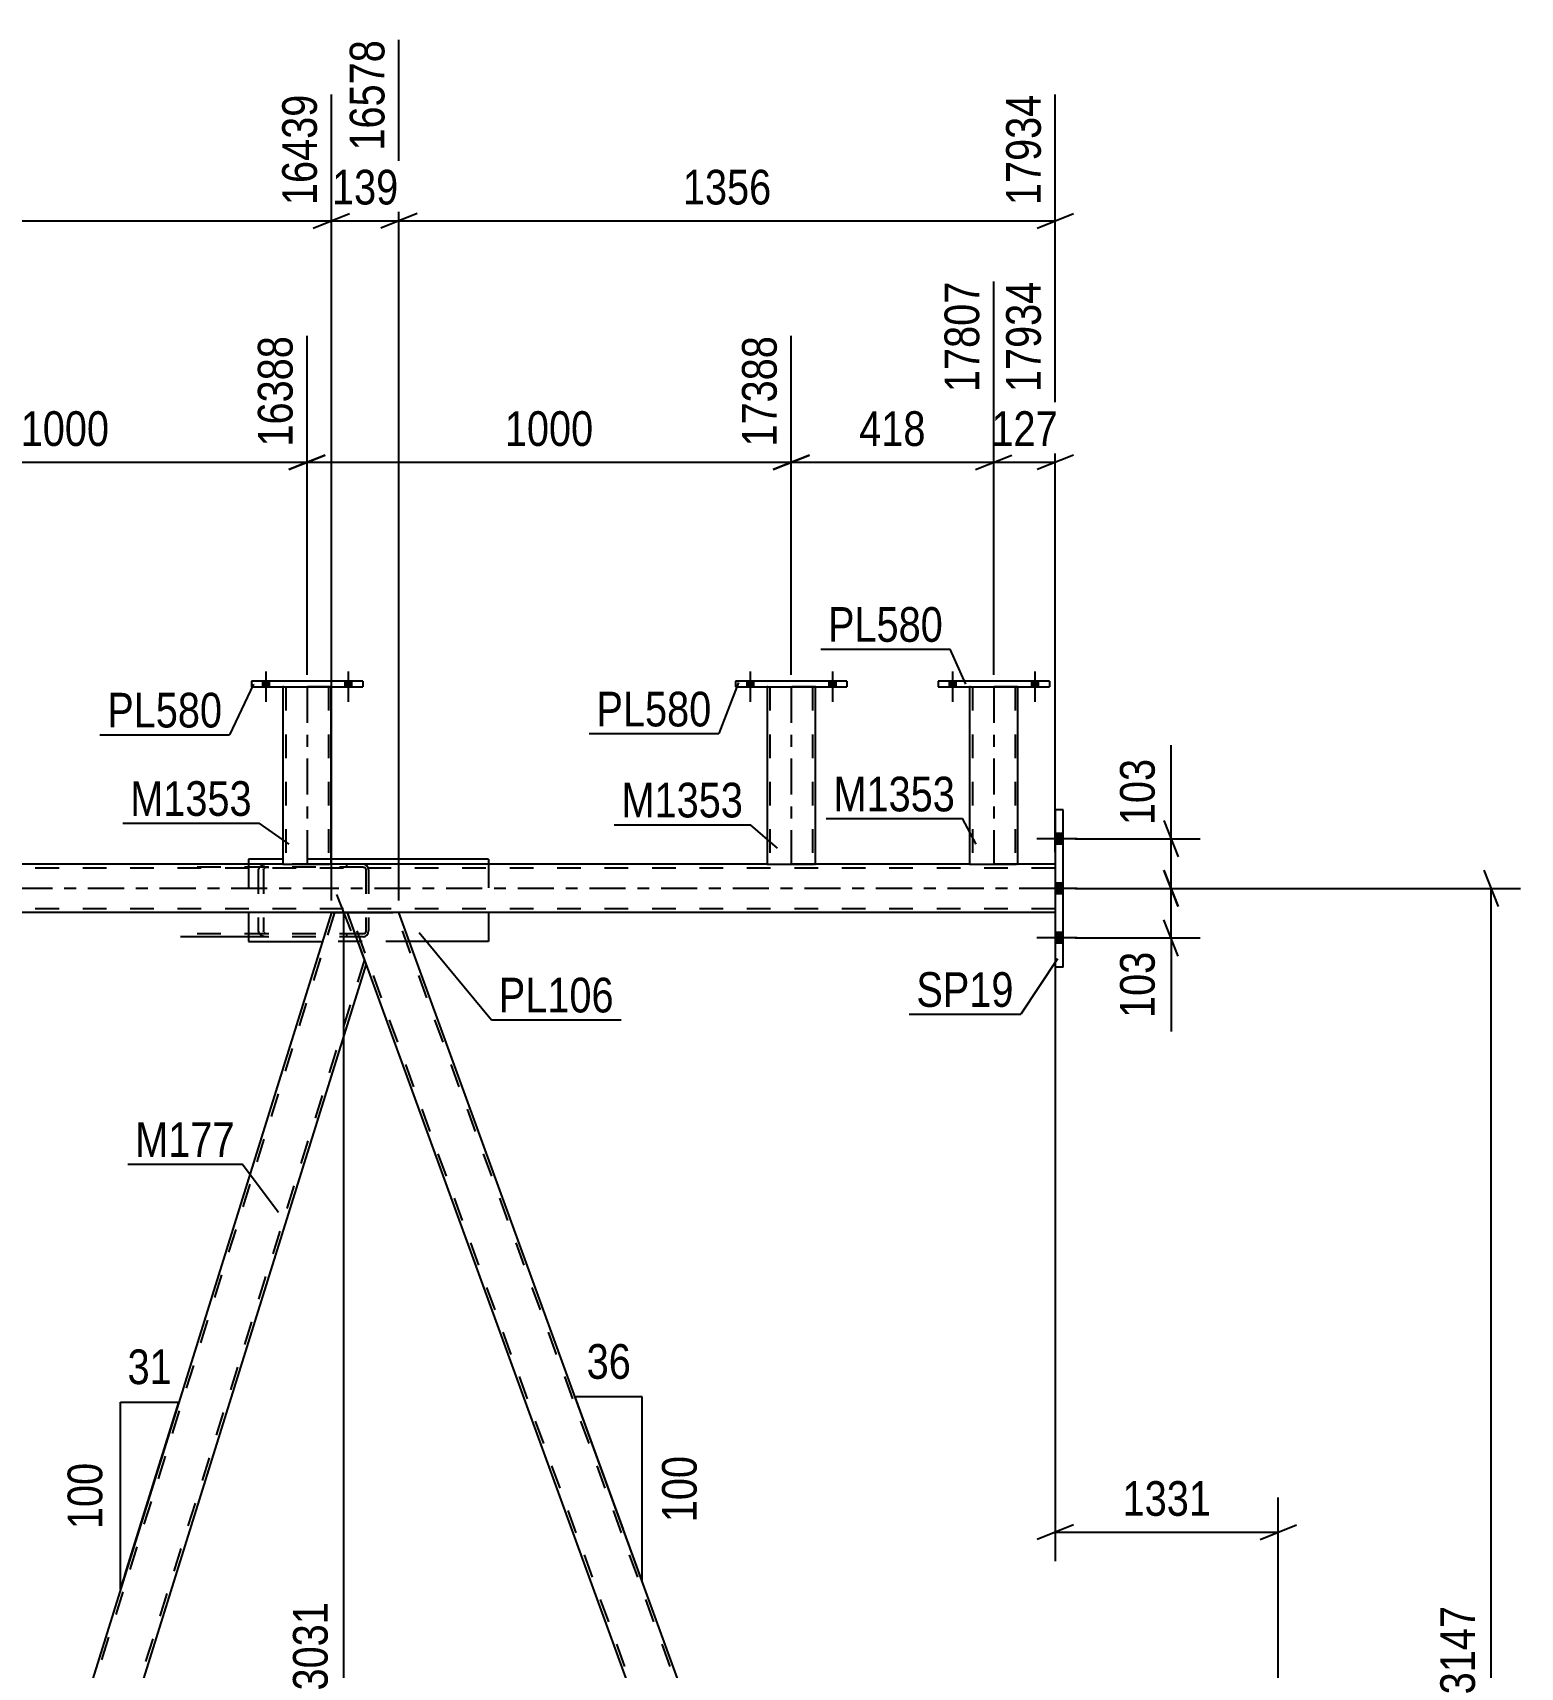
# Model space of a CAD drawing. Header units: millimetres. Extents: x -832 to 357, y -842 to -1.
# Drawn here: x -166.2 to -43.3, y -716.3 to -581.2 of the extents above; entities that cross this region are included whole.
import ezdxf

# ---------------------------------------------------------------- set-up
doc = ezdxf.new("R2010")
doc.units = ezdxf.units.MM
doc.linetypes.add('DXK_LINE_DOT2', pattern=[3.9198, 1.9599, -1.9599])
doc.linetypes.add('DXK_LINE_DOT3', pattern=[5.9187, 2.979, -0.9799, 0.9799, -0.9799])
doc.styles.add('Arial Narrow', font='ARIALN.TTF', dxfattribs={"height": 0.2})

# ---------------------------------------------------------------- blocks, each defined once
blk = doc.blocks.new('Part-570388851-6828 - 6452')
at = {"color": 2, "linetype": 'Continuous'}
for p, q in [((-91.42, -634.8), (-91.42, -635.28)), ((-82.22, -634.8), (-91.42, -634.8)), ((-91.42, -635.28), (-82.22, -635.28)), ((-82.22, -634.8), (-82.22, -635.28))]:
    blk.add_line(p, q, dxfattribs=at)
blk = doc.blocks.new('Part-570388851-6492 - 6452')
at = {"color": 7, "linetype": 'DXK_LINE_DOT2'}
for p, q in [((-138.91, -649.92), (-154, -649.92)), ((-138.91, -650.16), (-154, -650.16)), ((-147.54, -650.27), (-147.59, -650.4)), ((-147.59, -650.4), (-147.59, -655.44)), ((-147.53, -650.22), (-147.54, -650.27)), ((-147.16, -650.4), (-147.12, -650.31)), ((-147.16, -650.4), (-147.16, -655.44)), ((-146.72, -649.92), (-147.05, -649.96)), ((-146.89, -650.18), (-146.72, -650.16)), ((-140.26, -650.16), (-140.26, -649.92)), ((-138.74, -649.96), (-138.91, -649.92)), ((-138.91, -650.16), (-138.82, -650.18)), ((-138.82, -650.18), (-138.75, -650.23)), ((-138.75, -650.23), (-138.7, -650.31)), ((-138.6, -650.06), (-138.74, -649.96)), ((-138.7, -650.31), (-138.69, -650.4)), ((-138.69, -650.4), (-138.69, -655.44)), ((-138.5, -650.22), (-138.6, -650.06)), ((-138.47, -650.4), (-138.5, -650.22)), ((-138.47, -650.4), (-138.47, -655.44)), ((-138.91, -655.68), (-154, -655.68)), ((-138.91, -655.92), (-148.39, -655.92)), ((-147.59, -655.44), (-147.53, -655.63)), ((-147.12, -655.54), (-147.16, -655.44)), ((-147.05, -655.89), (-146.72, -655.92)), ((-146.72, -655.68), (-146.89, -655.67)), ((-140.26, -655.92), (-140.26, -655.68)), ((-138.82, -655.67), (-138.91, -655.68)), ((-138.91, -655.92), (-138.74, -655.89)), ((-138.75, -655.61), (-138.82, -655.67)), ((-138.7, -655.54), (-138.75, -655.61)), ((-138.74, -655.89), (-138.6, -655.78)), ((-138.69, -655.44), (-138.7, -655.54)), ((-138.6, -655.78), (-138.5, -655.63)), ((-138.5, -655.63), (-138.47, -655.44))]:
    blk.add_line(p, q, dxfattribs=at)
at = {"color": 2, "linetype": 'Continuous'}
blk.add_line((-148.39, -655.92), (-154, -655.92), dxfattribs=at)
at = {"color": 7, "linetype": 'DXK_LINE_DOT2'}
for centre, radius, start, end in [((-146.92, -650.77), 0.817, 99.5223, 138.0732), ((-146.82, -650.59), 0.408, 99.5223, 138.0732), ((-146.92, -655.08), 0.817, 221.9269, 260.4778), ((-146.82, -655.26), 0.408, 221.9269, 260.4778)]:
    blk.add_arc(centre, radius, start, end, dxfattribs=at)
blk = doc.blocks.new('Part-570388851-6575 - 6452')
at = {"color": 2, "linetype": 'Continuous'}
for p, q in [((-148.15, -634.8), (-148.15, -635.28)), ((-138.95, -634.8), (-148.15, -634.8)), ((-148.15, -635.28), (-138.95, -635.28)), ((-138.95, -634.8), (-138.95, -635.28))]:
    blk.add_line(p, q, dxfattribs=at)
blk = doc.blocks.new('Part-570388851-6640 - 6452')
at = {"color": 2, "linetype": 'Continuous'}
for p, q in [((-148.39, -649.52), (-148.39, -649.92)), ((-145.55, -649.52), (-148.39, -649.52)), ((-128.55, -649.52), (-141.55, -649.52)), ((-128.55, -649.52), (-128.55, -649.92)), ((-148.39, -653.92), (-148.39, -656.32)), ((-128.55, -653.92), (-128.55, -656.32)), ((-148.39, -656.32), (-142.28, -656.32)), ((-128.55, -656.32), (-135.09, -656.32))]:
    blk.add_line(p, q, dxfattribs=at)
at = {"color": 7, "linetype": 'DXK_LINE_DOT2'}
for p, q in [((-141.55, -649.52), (-145.55, -649.52)), ((-148.39, -649.92), (-148.39, -653.92)), ((-128.55, -649.92), (-128.55, -653.92)), ((-135.09, -656.32), (-142.28, -656.32))]:
    blk.add_line(p, q, dxfattribs=at)
blk = doc.blocks.new('Part-570388851-6768 - 6452')
at = {"color": 2, "linetype": 'Continuous'}
for p, q in [((-141.54, -653.92), (-178.24, -771.67)), ((-141.54, -653.92), (-141.5, -653.92)), ((-141.5, -653.92), (-140.22, -653.92)), ((-138.94, -657.43), (-140.22, -653.92)), ((-138.67, -658.17), (-138.94, -657.43)), ((-138.67, -658.17), (-175.13, -775.14)), ((-176.97, -775.14), (-178.24, -771.67))]:
    blk.add_line(p, q, dxfattribs=at)
at = {"color": 7, "linetype": 'DXK_LINE_DOT2'}
for p, q in [((-141.28, -653.92), (-178.1, -772.05)), ((-138.81, -657.8), (-175.38, -775.14)), ((-138.67, -658.17), (-138.84, -657.71)), ((-175.13, -775.14), (-176.97, -775.14))]:
    blk.add_line(p, q, dxfattribs=at)
blk = doc.blocks.new('Part-570388851-6784 - 6452')
at = {"color": 2, "linetype": 'Continuous'}
for p, q in [((-140.22, -653.92), (-140.18, -653.92)), ((-140.18, -653.92), (-136.47, -653.92)), ((-135.96, -653.92), (-136.47, -653.92)), ((-91.84, -775.14), (-135.96, -653.92)), ((-96.1, -775.14), (-138.67, -658.17))]:
    blk.add_line(p, q, dxfattribs=at)
at = {"color": 7, "linetype": 'DXK_LINE_DOT2'}
for p, q in [((-138.67, -658.17), (-140.22, -653.92)), ((-95.84, -775.14), (-139.96, -653.92)), ((-92.1, -775.14), (-136.22, -653.92)), ((-136, -653.92), (-136.11, -653.92)), ((-135.96, -653.92), (-136, -653.92)), ((-96.1, -775.14), (-91.84, -775.14))]:
    blk.add_line(p, q, dxfattribs=at)
blk = doc.blocks.new('Bolt-570388851-6823 - 6452')
at = {"linetype": 'Continuous'}
for points in [[(-89.94, -634.8), (-90.5, -634.8), (-90.5, -635.28), (-89.94, -635.28)], [(-89.94, -634.8), (-90.5, -634.8), (-90.5, -635.28), (-89.94, -635.28)], [(-83.14, -634.8), (-83.7, -634.8), (-83.7, -635.28), (-83.14, -635.28)], [(-83.14, -634.8), (-83.7, -634.8), (-83.7, -635.28), (-83.14, -635.28)]]:
    blk.add_hatch(color=1, dxfattribs=at).paths.add_polyline_path(points)
at = {"color": 1, "linetype": 'Continuous'}
for p, q in [((-90.22, -634), (-90.22, -636.52)), ((-90.22, -634), (-90.22, -636.52)), ((-83.42, -634), (-83.42, -636.52)), ((-83.42, -634), (-83.42, -636.52)), ((-90.5, -634.8), (-90.5, -635.28)), ((-90.5, -634.8), (-90.5, -635.28)), ((-89.94, -634.8), (-89.94, -635.28)), ((-89.94, -634.8), (-89.94, -635.28)), ((-83.7, -634.8), (-83.7, -635.28)), ((-83.7, -634.8), (-83.7, -635.28)), ((-83.14, -634.8), (-83.14, -635.28)), ((-83.14, -634.8), (-83.14, -635.28))]:
    blk.add_line(p, q, dxfattribs=at)
blk = doc.blocks.new('Part-570388851-6833 - 6452')
at = {"color": 2, "linetype": 'Continuous'}
for p, q in [((-88.82, -635.28), (-88.82, -649.93)), ((-84.82, -649.93), (-84.82, -635.28)), ((-88.82, -649.93), (-85.3, -649.93)), ((-84.85, -649.93), (-85.3, -649.93)), ((-84.85, -649.93), (-84.82, -649.93))]:
    blk.add_line(p, q, dxfattribs=at)
at = {"color": 7, "linetype": 'DXK_LINE_DOT2'}
for p, q in [((-84.82, -635.28), (-88.82, -635.28)), ((-88.58, -635.28), (-88.58, -649.93)), ((-85.06, -635.28), (-85.06, -649.93)), ((-88.58, -649.93), (-88.56, -649.93)), ((-85.3, -649.93), (-84.96, -649.93))]:
    blk.add_line(p, q, dxfattribs=at)
at = {"color": 7, "linetype": 'DXK_LINE_DOT3'}
blk.add_line((-86.82, -635.28), (-86.82, -649.93), dxfattribs=at)
blk = doc.blocks.new('Bolt-570388851-6872 - 6452')
at = {"linetype": 'Continuous'}
for points in [[(-81.09, -648.26), (-81.09, -647.38), (-81.73, -647.38), (-81.73, -648.26)], [(-81.09, -648.26), (-81.09, -647.38), (-81.73, -647.38), (-81.73, -648.26)], [(-81.09, -648.26), (-81.09, -647.38), (-81.73, -647.38), (-81.73, -648.26)], [(-81.09, -652.36), (-81.09, -651.48), (-81.73, -651.48), (-81.73, -652.36)], [(-81.09, -652.36), (-81.09, -651.48), (-81.73, -651.48), (-81.73, -652.36)], [(-81.09, -656.46), (-81.09, -655.58), (-81.73, -655.58), (-81.73, -656.46)], [(-81.09, -656.46), (-81.09, -655.58), (-81.73, -655.58), (-81.73, -656.46)], [(-81.09, -656.46), (-81.09, -655.58), (-81.73, -655.58), (-81.73, -656.46)]]:
    blk.add_hatch(color=1, dxfattribs=at).paths.add_polyline_path(points)
at = {"color": 1, "linetype": 'Continuous'}
for p, q in [((-79.93, -647.82), (-83.25, -647.82)), ((-79.93, -647.82), (-83.25, -647.82)), ((-79.93, -647.82), (-83.25, -647.82)), ((-81.09, -647.38), (-81.73, -647.38)), ((-81.09, -647.38), (-81.73, -647.38)), ((-81.09, -647.38), (-81.73, -647.38)), ((-81.09, -648.26), (-81.73, -648.26)), ((-81.09, -648.26), (-81.73, -648.26)), ((-81.09, -648.26), (-81.73, -648.26)), ((-79.93, -651.92), (-83.25, -651.92)), ((-79.93, -651.92), (-83.25, -651.92)), ((-81.09, -651.48), (-81.73, -651.48)), ((-81.09, -651.48), (-81.73, -651.48)), ((-81.09, -652.36), (-81.73, -652.36)), ((-81.09, -652.36), (-81.73, -652.36)), ((-79.93, -656.02), (-83.25, -656.02)), ((-79.93, -656.02), (-83.25, -656.02)), ((-79.93, -656.02), (-83.25, -656.02)), ((-81.09, -655.58), (-81.73, -655.58)), ((-81.09, -655.58), (-81.73, -655.58)), ((-81.09, -655.58), (-81.73, -655.58)), ((-81.09, -656.46), (-81.73, -656.46)), ((-81.09, -656.46), (-81.73, -656.46)), ((-81.09, -656.46), (-81.73, -656.46))]:
    blk.add_line(p, q, dxfattribs=at)
blk = doc.blocks.new('Part-570388851-6883 - 6452')
at = {"color": 7, "linetype": 'DXK_LINE_DOT2'}
for p, q in [((-81.73, -650.24), (-763.31, -650.24)), ((-141.55, -649.92), (-145.55, -649.92)), ((-101.55, -649.92), (-105.55, -649.92)), ((-84.82, -649.92), (-88.82, -649.92)), ((-81.73, -649.92), (-81.73, -653.92)), ((-81.73, -653.6), (-763.31, -653.6)), ((-135.96, -653.92), (-141.54, -653.92))]:
    blk.add_line(p, q, dxfattribs=at)
at = {"color": 2, "linetype": 'Continuous'}
for p, q in [((-145.55, -649.92), (-181.55, -649.92)), ((-105.55, -649.92), (-141.55, -649.92)), ((-88.82, -649.92), (-101.55, -649.92)), ((-81.73, -649.92), (-84.82, -649.92)), ((-141.54, -653.92), (-221.09, -653.92)), ((-81.73, -653.92), (-135.96, -653.92))]:
    blk.add_line(p, q, dxfattribs=at)
at = {"color": 7, "linetype": 'DXK_LINE_DOT3'}
blk.add_line((-81.73, -651.92), (-763.31, -651.92), dxfattribs=at)
blk = doc.blocks.new('Part-570388851-6916 - 6452')
at = {"color": 2, "linetype": 'Continuous'}
for p, q in [((-81.73, -645.42), (-81.73, -658.42)), ((-81.09, -645.42), (-81.73, -645.42)), ((-81.09, -658.42), (-81.09, -645.42)), ((-81.09, -658.42), (-81.73, -658.42))]:
    blk.add_line(p, q, dxfattribs=at)
blk = doc.blocks.new('Bolt-570388851-6990 - 6452')
at = {"linetype": 'Continuous'}
for points in [[(-146.67, -634.8), (-147.23, -634.8), (-147.23, -635.28), (-146.67, -635.28)], [(-146.67, -634.8), (-147.23, -634.8), (-147.23, -635.28), (-146.67, -635.28)], [(-139.87, -634.8), (-140.43, -634.8), (-140.43, -635.28), (-139.87, -635.28)], [(-139.87, -634.8), (-140.43, -634.8), (-140.43, -635.28), (-139.87, -635.28)]]:
    blk.add_hatch(color=1, dxfattribs=at).paths.add_polyline_path(points)
at = {"color": 1, "linetype": 'Continuous'}
for p, q in [((-146.95, -634), (-146.95, -636.52)), ((-146.95, -634), (-146.95, -636.52)), ((-140.15, -634), (-140.15, -636.52)), ((-140.15, -634), (-140.15, -636.52)), ((-147.23, -634.8), (-147.23, -635.28)), ((-147.23, -634.8), (-147.23, -635.28)), ((-146.67, -634.8), (-146.67, -635.28)), ((-146.67, -634.8), (-146.67, -635.28)), ((-140.43, -634.8), (-140.43, -635.28)), ((-140.43, -634.8), (-140.43, -635.28)), ((-139.87, -634.8), (-139.87, -635.28)), ((-139.87, -634.8), (-139.87, -635.28))]:
    blk.add_line(p, q, dxfattribs=at)
blk = doc.blocks.new('Part-570388851-7018 - 6452')
at = {"color": 2, "linetype": 'Continuous'}
for p, q in [((-105.55, -635.28), (-105.55, -649.93)), ((-101.55, -649.93), (-101.55, -635.28)), ((-105.55, -649.93), (-102.03, -649.93)), ((-101.59, -649.93), (-102.03, -649.93)), ((-101.59, -649.93), (-101.55, -649.93))]:
    blk.add_line(p, q, dxfattribs=at)
at = {"color": 7, "linetype": 'DXK_LINE_DOT2'}
for p, q in [((-101.55, -635.28), (-105.55, -635.28)), ((-105.31, -635.28), (-105.31, -649.93)), ((-101.79, -635.28), (-101.79, -649.93)), ((-105.31, -649.93), (-105.29, -649.93)), ((-105.29, -649.93), (-105.25, -649.93)), ((-105.25, -649.93), (-105.24, -649.93)), ((-102.03, -649.93), (-101.69, -649.93))]:
    blk.add_line(p, q, dxfattribs=at)
at = {"color": 7, "linetype": 'DXK_LINE_DOT3'}
blk.add_line((-103.55, -635.28), (-103.55, -649.93), dxfattribs=at)
blk = doc.blocks.new('Part-570388851-7032 - 6452')
at = {"color": 2, "linetype": 'Continuous'}
for p, q in [((-108.15, -634.8), (-108.15, -635.28)), ((-98.95, -634.8), (-108.15, -634.8)), ((-108.15, -635.28), (-98.95, -635.28)), ((-98.95, -634.8), (-98.95, -635.28))]:
    blk.add_line(p, q, dxfattribs=at)
blk = doc.blocks.new('Bolt-570388851-7058 - 6452')
at = {"linetype": 'Continuous'}
for points in [[(-106.67, -634.8), (-107.23, -634.8), (-107.23, -635.28), (-106.67, -635.28)], [(-106.67, -634.8), (-107.23, -634.8), (-107.23, -635.28), (-106.67, -635.28)], [(-99.87, -634.8), (-100.43, -634.8), (-100.43, -635.28), (-99.87, -635.28)], [(-99.87, -634.8), (-100.43, -634.8), (-100.43, -635.28), (-99.87, -635.28)]]:
    blk.add_hatch(color=1, dxfattribs=at).paths.add_polyline_path(points)
at = {"color": 1, "linetype": 'Continuous'}
for p, q in [((-106.95, -634), (-106.95, -636.52)), ((-106.95, -634), (-106.95, -636.52)), ((-100.15, -634), (-100.15, -636.52)), ((-100.15, -634), (-100.15, -636.52)), ((-107.23, -634.8), (-107.23, -635.28)), ((-107.23, -634.8), (-107.23, -635.28)), ((-106.67, -634.8), (-106.67, -635.28)), ((-106.67, -634.8), (-106.67, -635.28)), ((-100.43, -634.8), (-100.43, -635.28)), ((-100.43, -634.8), (-100.43, -635.28)), ((-99.87, -634.8), (-99.87, -635.28)), ((-99.87, -634.8), (-99.87, -635.28))]:
    blk.add_line(p, q, dxfattribs=at)
blk = doc.blocks.new('Part-570388851-7094 - 6452')
at = {"color": 2, "linetype": 'Continuous'}
for p, q in [((-145.55, -635.28), (-145.55, -649.93)), ((-141.55, -649.93), (-141.55, -635.28)), ((-145.55, -649.93), (-142.03, -649.93)), ((-141.59, -649.93), (-142.03, -649.93)), ((-141.59, -649.93), (-141.55, -649.93))]:
    blk.add_line(p, q, dxfattribs=at)
at = {"color": 7, "linetype": 'DXK_LINE_DOT2'}
for p, q in [((-141.55, -635.28), (-145.55, -635.28)), ((-145.31, -635.28), (-145.31, -649.93)), ((-141.79, -635.28), (-141.79, -649.93)), ((-145.31, -649.93), (-145.29, -649.93)), ((-145.29, -649.93), (-145.25, -649.93)), ((-145.25, -649.93), (-145.24, -649.93)), ((-142.03, -649.93), (-141.69, -649.93))]:
    blk.add_line(p, q, dxfattribs=at)
at = {"color": 7, "linetype": 'DXK_LINE_DOT3'}
blk.add_line((-143.55, -635.28), (-143.55, -649.93), dxfattribs=at)
blk = doc.blocks.new('StraightDimension-570388851-7864 - 6452')
at = {"color": 7, "linetype": 'Continuous'}
for p, q in [((-135.96, -652.92), (-135.96, -581.83)), ((-81.73, -648.92), (-81.73, -586.33)), ((-134.46, -596.17), (-137.46, -597.37)), ((-135.96, -596.77), (-81.73, -596.77)), ((-83.23, -597.37), (-80.23, -596.17))]:
    blk.add_line(p, q, dxfattribs=at)
at = {"color": 0}
blk.add_wipeout([(-104.59, -596.02), (-104.59, -591.82), (-113.1, -591.82), (-113.1, -596.02)], dxfattribs=at)
at = {"color": 3, "style": 'Arial Narrow'}
blk.add_text('1356', height=2.863, dxfattribs=at).set_placement((-112.5, -595.42))
at = {"color": 0, "linetype": 'Continuous'}
blk.add_wipeout([(-82.33, -585.73), (-86.53, -585.73), (-86.53, -596.07), (-82.33, -596.07)], dxfattribs=at)
at = {"color": 3, "linetype": 'Continuous', "style": 'Arial Narrow'}
blk.add_text('17934', height=2.863, rotation=90.0002, dxfattribs=at).set_placement((-82.93, -595.47))
blk = doc.blocks.new('StraightDimension-570388851-25083 - 6452')
at = {"color": 7, "linetype": 'Continuous'}
for p, q in [((-81.73, -654.92), (-81.73, -707.51)), ((-63.31, -774.14), (-63.31, -702.26)), ((-80.23, -704.51), (-83.23, -705.71)), ((-64.81, -705.71), (-61.81, -704.51)), ((-81.73, -705.11), (-63.31, -705.11))]:
    blk.add_line(p, q, dxfattribs=at)
at = {"color": 0}
blk.add_wipeout([(-68.26, -704.36), (-68.26, -700.16), (-76.77, -700.16), (-76.77, -704.36)], dxfattribs=at)
at = {"color": 3, "style": 'Arial Narrow'}
blk.add_text('1331', height=2.863, dxfattribs=at).set_placement((-76.17, -703.76))
blk = doc.blocks.new('StraightDimension-570388851-7845 - 6452')
at = {"color": 7, "linetype": 'Continuous'}
for p, q in [((-135.96, -652.92), (-135.96, -581.83)), ((-141.54, -652.92), (-141.54, -586.33)), ((-143.04, -597.37), (-140.04, -596.17)), ((-141.54, -596.77), (-135.96, -596.77)), ((-134.46, -596.17), (-137.46, -597.37))]:
    blk.add_line(p, q, dxfattribs=at)
at = {"color": 0}
blk.add_wipeout([(-135.41, -596.02), (-135.41, -591.82), (-142.09, -591.82), (-142.09, -596.02)], dxfattribs=at)
at = {"color": 3, "style": 'Arial Narrow'}
blk.add_text('139', height=2.863, dxfattribs=at).set_placement((-141.49, -595.42))
at = {"color": 0, "linetype": 'Continuous'}
blk.add_wipeout([(-136.56, -581.23), (-140.76, -581.23), (-140.76, -591.57), (-136.56, -591.57)], dxfattribs=at)
at = {"color": 3, "linetype": 'Continuous', "style": 'Arial Narrow'}
blk.add_text('16578', height=2.863, rotation=90.0002, dxfattribs=at).set_placement((-137.16, -590.97))
blk = doc.blocks.new('StraightDimension-570388851-7366 - 6452')
at = {"color": 7, "linetype": 'Continuous'}
for p, q in [((-86.82, -634.28), (-86.82, -601.78)), ((-81.73, -648.92), (-81.73, -601.78)), ((-88.32, -617.32), (-85.32, -616.12)), ((-86.82, -616.72), (-81.73, -616.72)), ((-80.23, -616.12), (-83.23, -617.32))]:
    blk.add_line(p, q, dxfattribs=at)
at = {"color": 0}
blk.add_wipeout([(-80.93, -615.97), (-80.93, -611.77), (-87.61, -611.77), (-87.61, -615.97)], dxfattribs=at)
at = {"color": 3, "style": 'Arial Narrow'}
blk.add_text('127', height=2.863, dxfattribs=at).set_placement((-87.01, -615.37))
at = {"color": 0, "linetype": 'Continuous'}
blk.add_wipeout([(-82.33, -601.18), (-86.53, -601.18), (-86.53, -611.52), (-82.33, -611.52)], dxfattribs=at)
at = {"color": 3, "linetype": 'Continuous', "style": 'Arial Narrow'}
blk.add_text('17934', height=2.863, rotation=90.0002, dxfattribs=at).set_placement((-82.93, -610.92))
blk = doc.blocks.new('AngleDimension-570388851-7124 - 6452')
at = {"color": 7, "linetype": 'Continuous'}
for p, q in [((-117.41, -704.88), (-121.4, -693.94)), ((-115.86, -693.94), (-121.4, -693.94)), ((-115.86, -709.16), (-121.4, -693.94)), ((-115.86, -709.16), (-115.86, -693.94))]:
    blk.add_line(p, q, dxfattribs=at)
at = {"color": 0}
for points in [[(-116.2, -693.04), (-116.2, -688.84), (-121.05, -688.84), (-121.05, -693.04)], [(-110.76, -698.21), (-114.96, -698.21), (-114.96, -704.89), (-110.76, -704.89)]]:
    blk.add_wipeout(points, dxfattribs=at)
at = {"color": 3, "style": 'Arial Narrow'}
blk.add_text('36', height=2.863, dxfattribs=at).set_placement((-120.45, -692.44))
blk.add_text('100', height=2.863, rotation=90.0002, dxfattribs=at).set_placement((-111.36, -704.29))
blk = doc.blocks.new('AngleDimension-570388851-7138 - 6452')
at = {"color": 7, "linetype": 'Continuous'}
for p, q in [((-158.97, -694.38), (-154.15, -694.38)), ((-158.97, -709.85), (-154.15, -694.38)), ((-158.97, -709.85), (-158.97, -694.38)), ((-158.57, -708.58), (-154.15, -694.38))]:
    blk.add_line(p, q, dxfattribs=at)
at = {"color": 0}
for points in [[(-154.13, -693.48), (-154.13, -689.28), (-158.98, -689.28), (-158.98, -693.48)], [(-159.87, -698.77), (-164.07, -698.77), (-164.07, -705.46), (-159.87, -705.46)]]:
    blk.add_wipeout(points, dxfattribs=at)
at = {"color": 3, "style": 'Arial Narrow'}
blk.add_text('31', height=2.863, dxfattribs=at).set_placement((-158.38, -692.88))
blk.add_text('100', height=2.863, rotation=90.0002, dxfattribs=at).set_placement((-160.47, -704.86))
blk = doc.blocks.new('StraightDimension-570388851-7157 - 6452')
at = {"color": 7, "linetype": 'Continuous'}
for p, q in [((-72.17, -647.82), (-72.17, -640.09)), ((-72.17, -647.82), (-72.17, -640.09)), ((-72.77, -646.32), (-71.57, -649.32)), ((-80.09, -647.82), (-69.77, -647.82)), ((-72.17, -651.92), (-72.17, -647.82)), ((-71.57, -653.42), (-72.77, -650.42)), ((-80.09, -651.92), (-69.77, -651.92))]:
    blk.add_line(p, q, dxfattribs=at)
at = {"color": 0}
blk.add_wipeout([(-72.92, -640.61), (-77.12, -640.61), (-77.12, -647.3), (-72.92, -647.3)], dxfattribs=at)
at = {"color": 3, "style": 'Arial Narrow'}
blk.add_text('103', height=2.863, rotation=90.0002, dxfattribs=at).set_placement((-73.52, -646.7))
blk = doc.blocks.new('StraightDimension-570388851-7170 - 6452')
at = {"color": 7, "linetype": 'Continuous'}
for p, q in [((-72.77, -650.42), (-71.57, -653.42)), ((-80.09, -651.92), (-69.77, -651.92)), ((-72.17, -656.02), (-72.17, -651.92)), ((-71.57, -657.52), (-72.77, -654.52)), ((-80.09, -656.02), (-69.77, -656.02)), ((-72.17, -656.02), (-72.17, -663.76)), ((-72.17, -656.02), (-72.17, -663.76))]:
    blk.add_line(p, q, dxfattribs=at)
at = {"color": 0}
blk.add_wipeout([(-72.92, -656.55), (-77.12, -656.55), (-77.12, -663.23), (-72.92, -663.23)], dxfattribs=at)
at = {"color": 3, "style": 'Arial Narrow'}
blk.add_text('103', height=2.863, rotation=90.0002, dxfattribs=at).set_placement((-73.52, -662.63))
blk = doc.blocks.new('StraightDimension-570388851-7345 - 6452')
at = {"color": 7, "linetype": 'Continuous'}
for p, q in [((-183.55, -634.28), (-183.55, -606.28)), ((-143.55, -634.28), (-143.55, -606.28)), ((-182.05, -616.12), (-185.05, -617.32)), ((-183.55, -616.72), (-143.55, -616.72)), ((-145.05, -617.32), (-142.05, -616.12))]:
    blk.add_line(p, q, dxfattribs=at)
at = {"color": 0}
blk.add_wipeout([(-159.29, -615.97), (-159.29, -611.77), (-167.81, -611.77), (-167.81, -615.97)], dxfattribs=at)
at = {"color": 3, "style": 'Arial Narrow'}
blk.add_text('1000', height=2.863, dxfattribs=at).set_placement((-167.21, -615.37))
at = {"color": 0, "linetype": 'Continuous'}
blk.add_wipeout([(-144.15, -605.68), (-148.35, -605.68), (-148.35, -616.02), (-144.15, -616.02)], dxfattribs=at)
at = {"color": 3, "linetype": 'Continuous', "style": 'Arial Narrow'}
blk.add_text('16388', height=2.863, rotation=90.0002, dxfattribs=at).set_placement((-144.75, -615.42))
blk = doc.blocks.new('StraightDimension-570388851-7353 - 6452')
at = {"color": 7, "linetype": 'Continuous'}
for p, q in [((-143.55, -634.28), (-143.55, -606.28)), ((-103.55, -634.28), (-103.55, -606.28)), ((-142.05, -616.12), (-145.05, -617.32)), ((-143.55, -616.72), (-103.55, -616.72)), ((-105.05, -617.32), (-102.05, -616.12))]:
    blk.add_line(p, q, dxfattribs=at)
at = {"color": 0}
blk.add_wipeout([(-119.29, -615.97), (-119.29, -611.77), (-127.81, -611.77), (-127.81, -615.97)], dxfattribs=at)
at = {"color": 3, "style": 'Arial Narrow'}
blk.add_text('1000', height=2.863, dxfattribs=at).set_placement((-127.21, -615.37))
at = {"color": 0, "linetype": 'Continuous'}
blk.add_wipeout([(-104.15, -605.68), (-108.35, -605.68), (-108.35, -616.02), (-104.15, -616.02)], dxfattribs=at)
at = {"color": 3, "linetype": 'Continuous', "style": 'Arial Narrow'}
blk.add_text('17388', height=2.863, rotation=90.0002, dxfattribs=at).set_placement((-104.75, -615.42))
blk = doc.blocks.new('StraightDimension-570388851-7360 - 6452')
at = {"color": 7, "linetype": 'Continuous'}
for p, q in [((-86.82, -634.28), (-86.82, -601.78)), ((-103.55, -634.28), (-103.55, -606.28)), ((-102.05, -616.12), (-105.05, -617.32)), ((-103.55, -616.72), (-86.82, -616.72)), ((-88.32, -617.32), (-85.32, -616.12))]:
    blk.add_line(p, q, dxfattribs=at)
at = {"color": 0}
blk.add_wipeout([(-91.84, -615.97), (-91.84, -611.77), (-98.53, -611.77), (-98.53, -615.97)], dxfattribs=at)
at = {"color": 3, "style": 'Arial Narrow'}
blk.add_text('418', height=2.863, dxfattribs=at).set_placement((-97.93, -615.37))
at = {"color": 0, "linetype": 'Continuous'}
blk.add_wipeout([(-87.42, -601.18), (-91.62, -601.18), (-91.62, -611.52), (-87.42, -611.52)], dxfattribs=at)
at = {"color": 3, "linetype": 'Continuous', "style": 'Arial Narrow'}
blk.add_text('17807', height=2.863, rotation=90.0002, dxfattribs=at).set_placement((-88.02, -610.92))
blk = doc.blocks.new('StraightDimension-570388851-7826 - 6452')
at = {"color": 7, "linetype": 'Continuous'}
for p, q in [((-221.09, -652.92), (-221.09, -581.83)), ((-141.54, -652.92), (-141.54, -586.33)), ((-219.59, -596.17), (-222.59, -597.37)), ((-221.09, -596.77), (-141.54, -596.77)), ((-143.04, -597.37), (-140.04, -596.17))]:
    blk.add_line(p, q, dxfattribs=at)
at = {"color": 0}
blk.add_wipeout([(-177.06, -596.02), (-177.06, -591.82), (-185.57, -591.82), (-185.57, -596.02)], dxfattribs=at)
at = {"color": 3, "style": 'Arial Narrow'}
blk.add_text('1989', height=2.863, dxfattribs=at).set_placement((-184.97, -595.42))
at = {"color": 0, "linetype": 'Continuous'}
blk.add_wipeout([(-142.14, -585.73), (-146.34, -585.73), (-146.34, -596.07), (-142.14, -596.07)], dxfattribs=at)
at = {"color": 3, "linetype": 'Continuous', "style": 'Arial Narrow'}
blk.add_text('16439', height=2.863, rotation=90.0002, dxfattribs=at).set_placement((-142.74, -595.47))
blk = doc.blocks.new('StraightDimension-570388851-7934 - 6452')
at = {"color": 7, "linetype": 'Continuous'}
for p, q in [((-45.11, -653.42), (-46.31, -650.42)), ((-80.09, -651.92), (-43.31, -651.92)), ((-45.71, -777.78), (-45.71, -651.92)), ((-46.31, -776.28), (-45.11, -779.28)), ((-61.67, -777.78), (-43.31, -777.78))]:
    blk.add_line(p, q, dxfattribs=at)
at = {"color": 0}
blk.add_wipeout([(-46.46, -710.6), (-50.66, -710.6), (-50.66, -719.11), (-46.46, -719.11)], dxfattribs=at)
at = {"color": 3, "style": 'Arial Narrow'}
blk.add_text('3147', height=2.863, rotation=90.0002, dxfattribs=at).set_placement((-47.06, -718.51))
blk = doc.blocks.new('StraightDimension-570388851-8193 - 6452')
at = {"color": 7, "linetype": 'Continuous'}
for p, q in [((-139.9, -655.42), (-141.1, -652.42)), ((-137.59, -653.92), (-143.35, -653.92)), ((-140.5, -775.14), (-140.5, -653.92)), ((-141.1, -773.64), (-139.9, -776.64)), ((-129.76, -775.14), (-143.35, -775.14))]:
    blk.add_line(p, q, dxfattribs=at)
at = {"color": 0}
blk.add_wipeout([(-141.25, -710.28), (-145.45, -710.28), (-145.45, -718.79), (-141.25, -718.79)], dxfattribs=at)
at = {"color": 3, "style": 'Arial Narrow'}
blk.add_text('3031', height=2.863, rotation=90.0002, dxfattribs=at).set_placement((-141.85, -718.19))
blk = doc.blocks.new('Mark-570388851-6824 - 6452')
at = {"color": 0}
blk.add_wipeout([(-91.01, -631.55), (-91.01, -628.55), (-100.51, -628.55), (-100.51, -631.55)], dxfattribs=at)
blk.add_wipeout([(-91.01, -631.55), (-91.01, -628.55), (-100.51, -628.55), (-100.51, -631.55)], dxfattribs=at)
at = {"color": 30, "linetype": 'Continuous'}
for p in [(-101.11, -632.15), (-89.11, -635.05)]:
    blk.add_line(p, (-90.41, -632.15), dxfattribs=at)
at = {"color": 3, "style": 'Arial Narrow'}
blk.add_text('PL580', height=2.863, dxfattribs=at).set_placement((-100.51, -631.55))
blk = doc.blocks.new('Mark-570388851-6829 - 6452')
at = {"color": 0}
blk.add_wipeout([(-90.01, -645.56), (-90.01, -642.56), (-100.06, -642.56), (-100.06, -645.56)], dxfattribs=at)
blk.add_wipeout([(-90.01, -645.56), (-90.01, -642.56), (-100.06, -642.56), (-100.06, -645.56)], dxfattribs=at)
at = {"color": 30, "linetype": 'Continuous'}
for p in [(-100.66, -646.16), (-88.28, -648.27)]:
    blk.add_line(p, (-89.41, -646.16), dxfattribs=at)
at = {"color": 3, "style": 'Arial Narrow'}
blk.add_text('M1353', height=2.863, dxfattribs=at).set_placement((-100.06, -645.56))
blk = doc.blocks.new('Mark-570388851-6571 - 6452')
at = {"color": 0}
blk.add_wipeout([(-150.56, -638.63), (-150.56, -635.63), (-160.06, -635.63), (-160.06, -638.63)], dxfattribs=at)
blk.add_wipeout([(-150.56, -638.63), (-150.56, -635.63), (-160.06, -635.63), (-160.06, -638.63)], dxfattribs=at)
at = {"color": 30, "linetype": 'Continuous'}
for p in [(-147.99, -635.04), (-160.66, -639.23)]:
    blk.add_line(p, (-149.96, -639.23), dxfattribs=at)
at = {"color": 3, "style": 'Arial Narrow'}
blk.add_text('PL580', height=2.863, dxfattribs=at).set_placement((-160.06, -638.63))
blk = doc.blocks.new('Mark-570388851-6636 - 6452')
at = {"color": 0}
blk.add_wipeout([(-118.21, -662.17), (-118.21, -659.17), (-127.71, -659.17), (-127.71, -662.17)], dxfattribs=at)
blk.add_wipeout([(-118.21, -662.17), (-118.21, -659.17), (-127.71, -659.17), (-127.71, -662.17)], dxfattribs=at)
at = {"color": 30, "linetype": 'Continuous'}
for p, q in [((-134.29, -655.57), (-128.31, -662.77)), ((-128.31, -662.77), (-117.61, -662.77))]:
    blk.add_line(p, q, dxfattribs=at)
at = {"color": 3, "style": 'Arial Narrow'}
blk.add_text('PL106', height=2.863, dxfattribs=at).set_placement((-127.71, -662.17))
blk = doc.blocks.new('Mark-570388851-6764 - 6452')
at = {"color": 0}
blk.add_wipeout([(-149.52, -674.11), (-149.52, -671.11), (-157.75, -671.11), (-157.75, -674.11)], dxfattribs=at)
blk.add_wipeout([(-149.52, -674.11), (-149.52, -671.11), (-157.75, -671.11), (-157.75, -674.11)], dxfattribs=at)
at = {"color": 30, "linetype": 'Continuous'}
for p in [(-158.35, -674.71), (-145.91, -678.7)]:
    blk.add_line(p, (-148.92, -674.71), dxfattribs=at)
at = {"color": 3, "style": 'Arial Narrow'}
blk.add_text('M177', height=2.863, dxfattribs=at).set_placement((-157.75, -674.11))
blk = doc.blocks.new('Mark-570388851-6912 - 6452')
at = {"color": 0}
blk.add_wipeout([(-85.17, -661.71), (-85.17, -658.71), (-93.21, -658.71), (-93.21, -661.71)], dxfattribs=at)
blk.add_wipeout([(-85.17, -661.71), (-85.17, -658.71), (-93.21, -658.71), (-93.21, -661.71)], dxfattribs=at)
at = {"color": 30, "linetype": 'Continuous'}
for p in [(-81.55, -657.74), (-93.81, -662.31)]:
    blk.add_line(p, (-84.57, -662.31), dxfattribs=at)
at = {"color": 3, "style": 'Arial Narrow'}
blk.add_text('SP19', height=2.863, dxfattribs=at).set_placement((-93.21, -661.71))
blk = doc.blocks.new('Mark-570388851-7014 - 6452')
at = {"color": 0}
blk.add_wipeout([(-107.52, -646.06), (-107.52, -643.06), (-117.57, -643.06), (-117.57, -646.06)], dxfattribs=at)
blk.add_wipeout([(-107.52, -646.06), (-107.52, -643.06), (-117.57, -643.06), (-117.57, -646.06)], dxfattribs=at)
at = {"color": 30, "linetype": 'Continuous'}
for p in [(-118.17, -646.66), (-104.68, -648.6)]:
    blk.add_line(p, (-106.92, -646.66), dxfattribs=at)
at = {"color": 3, "style": 'Arial Narrow'}
blk.add_text('M1353', height=2.863, dxfattribs=at).set_placement((-117.57, -646.06))
blk = doc.blocks.new('Mark-570388851-7028 - 6452')
at = {"color": 0}
blk.add_wipeout([(-110.13, -638.54), (-110.13, -635.54), (-119.64, -635.54), (-119.64, -638.54)], dxfattribs=at)
blk.add_wipeout([(-110.13, -638.54), (-110.13, -635.54), (-119.64, -635.54), (-119.64, -638.54)], dxfattribs=at)
at = {"color": 30, "linetype": 'Continuous'}
for p in [(-107.9, -634.91), (-120.24, -639.14)]:
    blk.add_line(p, (-109.53, -639.14), dxfattribs=at)
at = {"color": 3, "style": 'Arial Narrow'}
blk.add_text('PL580', height=2.863, dxfattribs=at).set_placement((-119.64, -638.54))
blk = doc.blocks.new('Mark-570388851-7090 - 6452')
at = {"color": 0}
blk.add_wipeout([(-148.11, -645.93), (-148.11, -642.93), (-158.16, -642.93), (-158.16, -645.93)], dxfattribs=at)
blk.add_wipeout([(-148.11, -645.93), (-148.11, -642.93), (-158.16, -642.93), (-158.16, -645.93)], dxfattribs=at)
at = {"color": 30, "linetype": 'Continuous'}
for p in [(-158.76, -646.53), (-145.02, -648.27)]:
    blk.add_line(p, (-147.51, -646.53), dxfattribs=at)
at = {"color": 3, "style": 'Arial Narrow'}
blk.add_text('M1353', height=2.863, dxfattribs=at).set_placement((-158.16, -645.93))

msp = doc.modelspace()

# ---------------------------------------------------------------- block references
for name in ['Bolt-570388851-6990 - 6452', 'Bolt-570388851-7058 - 6452', 'Bolt-570388851-6823 - 6452', 'Part-570388851-6575 - 6452', 'Part-570388851-7094 - 6452', 'Part-570388851-7032 - 6452', 'Part-570388851-7018 - 6452', 'Part-570388851-6828 - 6452', 'Part-570388851-6833 - 6452', 'Part-570388851-6916 - 6452', 'Bolt-570388851-6872 - 6452', 'Part-570388851-6640 - 6452', 'Part-570388851-6883 - 6452', 'Part-570388851-6492 - 6452', 'Part-570388851-6768 - 6452', 'Part-570388851-6784 - 6452']:
    msp.add_blockref(name, (0, 0))

# ---------------------------------------------------------------- next in the draw order: block references
for name in ['StraightDimension-570388851-7864 - 6452', 'StraightDimension-570388851-25083 - 6452', 'AngleDimension-570388851-7138 - 6452', 'AngleDimension-570388851-7124 - 6452']:
    msp.add_blockref(name, (0, 0))

# ---------------------------------------------------------------- next in the draw order: block references
for name in ['StraightDimension-570388851-7845 - 6452', 'StraightDimension-570388851-7366 - 6452', 'Mark-570388851-7014 - 6452', 'Mark-570388851-6912 - 6452']:
    msp.add_blockref(name, (0, 0))

# ---------------------------------------------------------------- next in the draw order: block references
for name in ['StraightDimension-570388851-7345 - 6452', 'StraightDimension-570388851-7157 - 6452', 'Mark-570388851-6829 - 6452']:
    msp.add_blockref(name, (0, 0))

# ---------------------------------------------------------------- next in the draw order: block references
for name in ['StraightDimension-570388851-7353 - 6452', 'StraightDimension-570388851-7170 - 6452']:
    msp.add_blockref(name, (0, 0))

# ---------------------------------------------------------------- next in the draw order: block references
for name in ['StraightDimension-570388851-7826 - 6452', 'StraightDimension-570388851-7360 - 6452', 'Mark-570388851-7028 - 6452', 'StraightDimension-570388851-7934 - 6452']:
    msp.add_blockref(name, (0, 0))

# ---------------------------------------------------------------- next in the draw order: block references
for name in ['Mark-570388851-6824 - 6452', 'Mark-570388851-6571 - 6452', 'Mark-570388851-7090 - 6452', 'StraightDimension-570388851-8193 - 6452']:
    msp.add_blockref(name, (0, 0))

# ---------------------------------------------------------------- next in the draw order: block references
for name in ['Mark-570388851-6636 - 6452', 'Mark-570388851-6764 - 6452']:
    msp.add_blockref(name, (0, 0))

doc.saveas('drawing.dxf')
